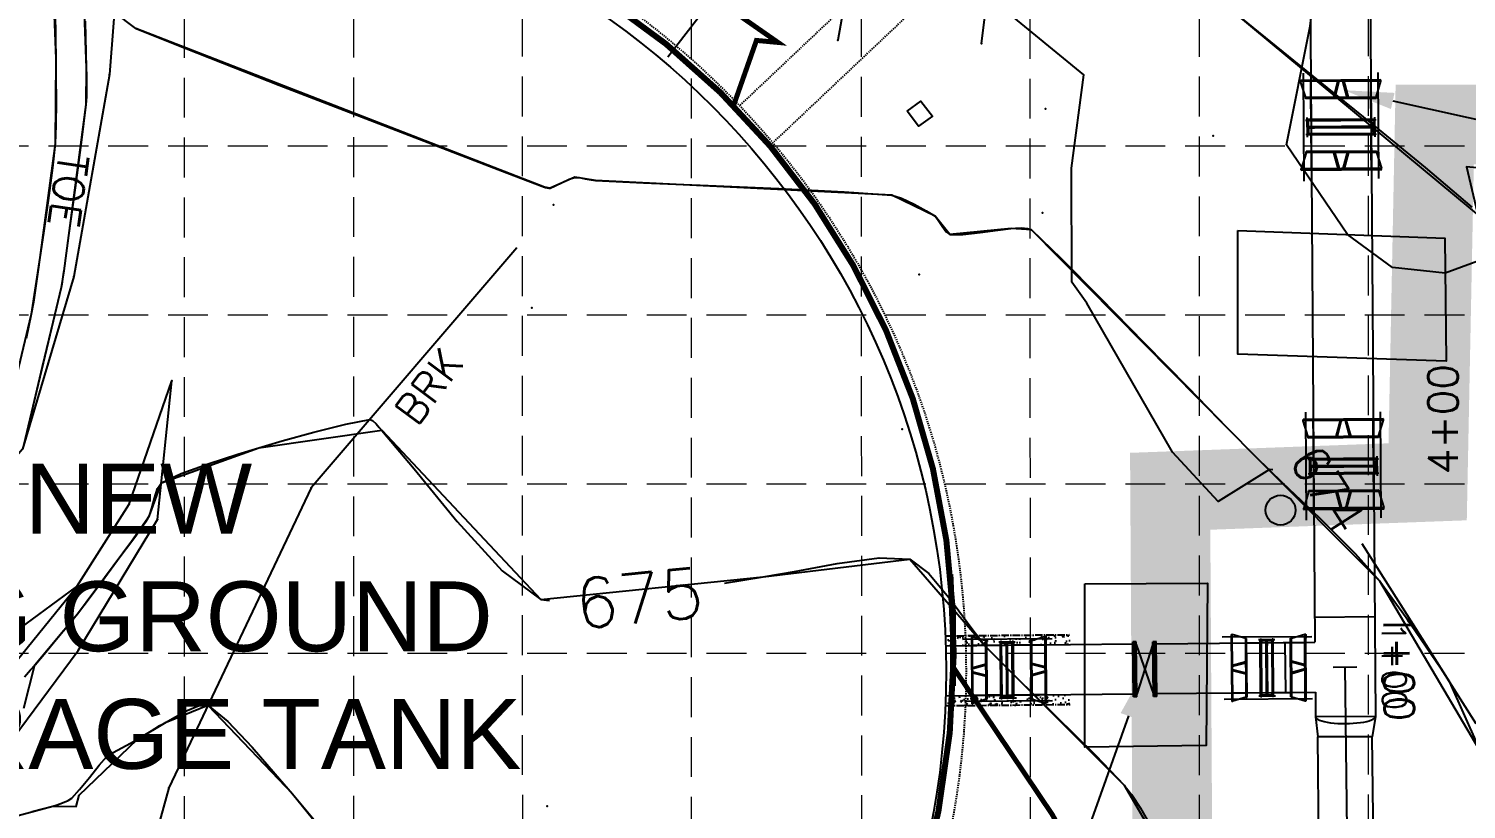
# Model space of a CAD drawing. Header units: inches. Extents: x 8056544 to 8057224, y 14638228 to 14639314.
# Drawn here: x 8057003.7 to 8057147.8, y 14638874 to 14638952.2 of the extents above; entities that cross this region are included whole.
import ezdxf
from ezdxf.enums import TextEntityAlignment as Align

# ---------------------------------------------------------------- set-up
doc = ezdxf.new("R2010")
doc.units = ezdxf.units.IN
doc.header["$MEASUREMENT"] = 0
for name, pattern in [('CENTER2', [1.125, 0.75, -0.125, 0.125, -0.125]), ('HIDDEN', [0.375, 0.25, -0.125]), ('HIDDEN2', [0.1875, 0.125, -0.0625])]:
    doc.linetypes.add(name, pattern=pattern)
for name, color, linetype in [('12INCH TANK DRAIN-TXT-DRAIN', 7, 'Continuous'), ('7MG TANK-TXT-7MG TANK20', 7, 'Continuous'), ('7MG TANK-TXT-STA-LAB', 7, 'Continuous'), ('EC', 35, 'Continuous'), ('EX-CONC', 5, 'Continuous'), ('EX-PAV-DIRT', 21, 'Continuous'), ('EX-TANK', 2, 'Continuous'), ('EX-TANK-DRAIN', 2, 'HIDDEN2'), ('EX-VAULT', 5, 'Continuous'), ('EX-YARD PIPE-blue', 5, 'Continuous'), ('EX-YARD-PIPE', 2, 'Continuous'), ('FN-6TXT', 6, 'Continuous'), ('FN-TANK-DRAIN', 2, 'HIDDEN2'), ('GRID', 254, 'HIDDEN'), ('LIMITS OF DISTURBANCE', 1, 'HIDDEN'), ('POINT', 7, 'Continuous'), ('PROPOSED PIPE', 3, 'Continuous'), ('WR-ENCSEMENT', 21, 'CENTER2')]:
    doc.layers.add(name, color=color, linetype=linetype)
doc.styles.add('20-120', font='ROMANS.shx', dxfattribs={"height": 2.4})
doc.styles.add('30-120', font='ROMANS.shx', dxfattribs={"height": 3.6})
doc.styles.add('ROMANS', font='romans.shx', dxfattribs={"height": 3})
doc.styles.get("Standard").update_dxf_attribs({"font": 'ARIAL.TTF'})

# ---------------------------------------------------------------- blocks, each defined once
blk = doc.blocks.new('lbl_tic')
blk.add_line((0, -0.04165), (0, 0.04165))

msp = doc.modelspace()

# ---------------------------------------------------------------- hatches: boundary and pattern name
at = {"layer": 'WR-ENCSEMENT', "ltscale": 50}
h = msp.add_hatch(dxfattribs=at)
h.set_pattern_fill('AR-CONC', scale=0.25, style=0)
h.set_pattern_definition([(50, (5549605.0292, 7540782.8533), (1.7931504565, -0.15688033746), [0.1875, -2.0625]), (355, (5549605.0292, 7540782.8533), (-0.34687833403, 1.88048033425), [0.15, -1.65]), (100.4514, (5549605.1786, 7540782.8403), (1.4462734543, 1.72359885515), [0.159350475, -1.75285528]), (46.1842, (5549605.0292, 7540783.3533), (2.66810262156, -0.4137975358), [0.28125, -3.09375]), (96.6356, (5549605.2515, 7540783.3188), (2.3366567639, 2.43529467725), [0.23902572, -2.6292825]), (351.1842, (5549605.0292, 7540783.3533), (2.3366548628, 2.4352965023), [0.225, -2.475]), (21, (5549605.2792, 7540783.2283), (1.4922676303, -1.00654722666), [0.1875, -2.0625]), (326, (5549605.2792, 7540783.2283), (0.6082883298, 1.8128751126), [0.15, -1.65]), (71.4514, (5549605.4035, 7540783.1444), (2.10055657145, 0.80632624177), [0.159350475, -1.75285528]), (37.5, (5549605.02915, 7540782.8533), (0.030399638293, 0.83223463458), [0, -1.63, 0, -1.675, 0, -1.65625]), (7.5, (5549605.02915, 7540782.8533), (0.65767384361, 0.98602927971), [0, -0.955, 0, -1.5925, 0, -0.63125]), (327.5, (5549604.47165, 7540782.8533), (1.33455609043, -0.056387179336), [0, -0.625, 0, -1.95, 0, -2.5875]), (317.5, (5549604.2217, 7540782.8533), (1.45796542336, 0.25026245583), [0, -0.8125, 0, -1.295, 0, -1.8375])])
h.paths.add_polyline_path([(8057108.05, 14638891.49), (8057107.2, 14638891.48), (8057104.1, 14638890.45), (8057108.06, 14638890.49)])
h.paths.add_polyline_path([(8057107.2, 14638891.48), (8057106.36, 14638891.48), (8057104.1, 14638890.45)])
h.paths.add_polyline_path([(8057106.36, 14638891.48), (8057098.79, 14638891.4), (8057099.57, 14638890.41), (8057104.1, 14638890.45)])
h.paths.add_polyline_path([(8057098.79, 14638891.4), (8057095.59, 14638891.37, -0.003126), (8057095.63, 14638890.37), (8057099.57, 14638890.41)])
h.paths.add_polyline_path([(8057104.5, 14638885.46), (8057095.63, 14638885.37, -0.003129), (8057095.59, 14638884.37), (8057105.51, 14638884.47)])
h.paths.add_polyline_path([(8057108.11, 14638885.49), (8057104.5, 14638885.46), (8057105.51, 14638884.47), (8057108.12, 14638884.49)])

# ---------------------------------------------------------------- linework, layer by layer
at = {"layer": 'EC'}
for points in [[(8057091.41, 14638988.17), (8057078.71, 14638963.52), (8057067.75, 14638949.37)], [(8057008.09, 14638985.01), (8057013.41, 14638968.81), (8057011.77, 14638947.63), (8057008.18, 14638927.39), (8057003.05, 14638910.09), (8056992.26, 14638897.53), (8056982.16, 14638891.07)], [(8057052.61, 14638930.26), (8057031.99, 14638906.21), (8057017.72, 14638876.15), (8057011.12, 14638852.16)], [(8056990.4, 14638873.05), (8056989.78, 14638880.22), (8057001.38, 14638887.52), (8057008.48, 14638896.32), (8057013.73, 14638904.56), (8057018.03, 14638916.92)], [(8056991.44, 14638860.76), (8056998.32, 14638876.07), (8057008.64, 14638889.89), (8057016.6, 14638903.02), (8057018.03, 14638916.92)], [(8056975.22, 14638895.43), (8056982.16, 14638891.07), (8056990.95, 14638887.6), (8056998.92, 14638889.31), (8057008.48, 14638896.32)]]:
    msp.add_lwpolyline(points, dxfattribs=at)
at = {"layer": 'EC', "linetype": 'Continuous'}
for points in [[(8057153.18, 14638873.14), (8057139.16, 14638896.86), (8057126.73, 14638909.3), (8057104.23, 14638932.08), (8057102.19, 14638932.21), (8057096.03, 14638931.6), (8057094.56, 14638933.44), (8057090.21, 14638935.54), (8057060.52, 14638937.01), (8057058.43, 14638937.33), (8057055.95, 14638936.25), (8057055.39, 14638936.35), (8057014.42, 14638952.23), (8057012.25, 14638953.89), (8057011.8, 14638966.62), (8057011.1, 14638969.32), (8057005.27, 14638981.11), (8057003.47, 14638984.95)], [(8057003.08, 14638978.1), (8057006.97, 14638970.24), (8057008.91, 14638962.72), (8057009.43, 14638948.3), (8057009.41, 14638944.63), (8057007.18, 14638927.95), (8057006.92, 14638926.27), (8057003.15, 14638910.41)], [(8057002.84, 14638971.16), (8057006.03, 14638958.82), (8057006.38, 14638949.19), (8057006.33, 14638940.72), (8057004.8, 14638929.3), (8057003.93, 14638923.6), (8057001.22, 14638912.21)], [(8057173.44, 14638905.84), (8057164.82, 14638917.36), (8057156.73, 14638921.83), (8057155.53, 14638923.77), (8057151.8, 14638931.26), (8057124.67, 14638953.78)], [(8057003.18, 14638884.13), (8057004.3, 14638888.47), (8057008.55, 14638893.57), (8057013.99, 14638900.87), (8057015.8, 14638903.45), (8057016.98, 14638906.71), (8057026.74, 14638910.23), (8057039.07, 14638911.97), (8057055.03, 14638895), (8057077.32, 14638897.29), (8057092.04, 14638899.05), (8057099.7, 14638890.23), (8057113.52, 14638876.4), (8057116.35, 14638871.61)], [(8056996.37, 14638871.71), (8057006.08, 14638874.3), (8057008.43, 14638874.27), (8057008.72, 14638875.41), (8057014.53, 14638880.98), (8057017.45, 14638882.73), (8057021.65, 14638884.42), (8057030.12, 14638875.55), (8057040.03, 14638863.35)]]:
    msp.add_lwpolyline(points, dxfattribs=at)
at = {"layer": 'EC', "flags": 128}
for points, elevation in [([(8057171.21, 14638916.98), (8057165.66, 14638926.96), (8057159.68, 14638933.52), (8057155.56, 14638937.65), (8057147.85, 14638938.37), (8057150.01, 14638929.3), (8057145.71, 14638927.73), (8057140.43, 14638928.29), (8057135.93, 14638931.59), (8057129.81, 14638940.57), (8057132.18, 14638952.49), (8057132.36, 14638953.86), (8057105.47, 14638975.94), (8057105.47, 14638975.95), (8057105.32, 14638976.02), (8057078.42, 14638978.9)], 673), ([(8057128.42, 14638908.02), (8057128.09, 14638908.06), (8057122.96, 14638904.83), (8057118.37, 14638909.77), (8057109.77, 14638924.7), (8057108.29, 14638926.82), (8057108.26, 14638938.23), (8057109.48, 14638947.6), (8057098.76, 14638956.41), (8057098.34, 14638958.03), (8057070.61, 14638971.74), (8057070.49, 14638971.76), (8057070.48, 14638971.73), (8057069.76, 14638970.78), (8057069.5, 14638970.13), (8057063.55, 14638962.81), (8057062.44, 14638963.09)], 674), ([(8057171.05, 14638793.73), (8057163.79, 14638827.23), (8057156.31, 14638866.41), (8057150.42, 14638877.19), (8057146.2, 14638886.73), (8057137.4, 14638900.6)], 674)]:
    msp.add_lwpolyline(points, dxfattribs=dict(at, elevation=elevation))
at = {"layer": 'EC', "const_width": 0.5, "elevation": 675, "flags": 128}
for points in [[(8057074.35, 14638944.51), (8057076.65, 14638951.05), (8057078.81, 14638950.85), (8057066.14, 14638959.67), (8057065.99, 14638959.46)], [(8057143.3, 14638784.55), (8057135.94, 14638811.57), (8057133.11, 14638826.4), (8057115.31, 14638857), (8057106.32, 14638873.45), (8057096.43, 14638888.16)]]:
    msp.add_lwpolyline(points, dxfattribs=at)
at = {"layer": 'EC'}
for points in [[(8057006.31, 14638954.01, 676), (8057006.35, 14638951.24, 676), (8057006.38, 14638949.19, 676), (8057006.38, 14638949.19, 676), (8057006.4, 14638947.39, 676), (8057006.41, 14638944.95, 676), (8057006.4, 14638942.51, 676), (8057006.33, 14638940.72, 676), (8057006.33, 14638940.72, 676), (8057006.06, 14638938.28, 676), (8057005.62, 14638935, 676), (8057005.15, 14638931.72, 676), (8057004.8, 14638929.3, 676), (8057004.8, 14638929.3, 676), (8057004.63, 14638928.09, 676), (8057004.4, 14638926.44, 676), (8057004.15, 14638924.81, 676), (8057003.93, 14638923.6, 676), (8057003.93, 14638923.6, 676), (8057003.42, 14638921.16, 676)], [(8057009.32, 14638952.99, 675), (8057009.36, 14638951.37, 675), (8057009.43, 14638948.3, 675), (8057009.43, 14638948.3, 675), (8057009.45, 14638947.52, 675), (8057009.46, 14638946.47, 675), (8057009.45, 14638945.41, 675), (8057009.41, 14638944.63, 675), (8057009.41, 14638944.63, 675), (8057008.97, 14638941.08, 675), (8057008.33, 14638936.29, 675), (8057007.67, 14638931.5, 675), (8057007.18, 14638927.95, 675), (8057007.18, 14638927.95, 675), (8057007.13, 14638927.59, 675), (8057007.07, 14638927.11, 675), (8057006.99, 14638926.62, 675), (8057006.92, 14638926.27, 675), (8057006.92, 14638926.27, 675), (8057006.13, 14638922.9, 675), (8057005.03, 14638918.34, 675), (8057003.94, 14638913.78, 675), (8057003.15, 14638910.41, 675)], [(8057124.66, 14638953.78, 673), (8057128.21, 14638950.9, 673), (8057132.99, 14638947.05, 673), (8057138.37, 14638942.7, 673), (8057143.72, 14638938.3, 673), (8057148.4, 14638934.34, 673)], [(8057014.43, 14638952.24, 674), (8057018.19, 14638950.73, 674), (8057023.11, 14638948.8, 674), (8057028.8, 14638946.58, 674), (8057034.88, 14638944.23, 674), (8057040.97, 14638941.88, 674), (8057046.67, 14638939.69, 674), (8057051.61, 14638937.79, 674), (8057055.39, 14638936.34, 674), (8057055.39, 14638936.34, 674), (8057055.51, 14638936.3, 674), (8057055.67, 14638936.26, 674), (8057055.83, 14638936.24, 674), (8057055.95, 14638936.24, 674), (8057055.95, 14638936.24, 674), (8057056.48, 14638936.47, 674), (8057057.18, 14638936.81, 674), (8057057.88, 14638937.14, 674), (8057058.42, 14638937.32, 674), (8057058.42, 14638937.32, 674), (8057058.87, 14638937.3, 674), (8057059.46, 14638937.19, 674), (8057060.06, 14638937.07, 674), (8057060.5, 14638937, 674), (8057060.5, 14638937, 674), (8057065.31, 14638936.78, 674), (8057071.82, 14638936.52, 674), (8057078.91, 14638936.22, 674), (8057085.43, 14638935.89, 674), (8057090.22, 14638935.54, 674), (8057090.22, 14638935.54, 674), (8057091.19, 14638935.24, 674), (8057092.45, 14638934.65, 674), (8057093.68, 14638933.98, 674), (8057094.56, 14638933.43, 674), (8057094.56, 14638933.43, 674), (8057094.88, 14638933.05, 674), (8057095.26, 14638932.44, 674), (8057095.66, 14638931.88, 674), (8057096.03, 14638931.6, 674), (8057096.03, 14638931.6, 674), (8057097.33, 14638931.6, 674), (8057099.09, 14638931.8, 674), (8057100.86, 14638932.04, 674), (8057102.17, 14638932.2, 674), (8057102.17, 14638932.2, 674), (8057102.63, 14638932.23, 674), (8057103.24, 14638932.25, 674), (8057103.84, 14638932.21, 674), (8057104.23, 14638932.07, 674), (8057104.23, 14638932.07, 674), (8057107.2, 14638929.19, 674), (8057111.13, 14638925.24, 674), (8057115.54, 14638920.75, 674), (8057119.93, 14638916.25, 674), (8057123.82, 14638912.26, 674), (8057126.73, 14638909.3, 674), (8057126.73, 14638909.3, 674), (8057129.42, 14638906.7, 674), (8057133.1, 14638903.2, 674), (8057136.7, 14638899.64, 674), (8057139.16, 14638896.86, 674), (8057139.16, 14638896.86, 674), (8057141.79, 14638893.21, 674), (8057145.25, 14638888.16, 674), (8057148.8, 14638882.57, 674)], [(8057003.24, 14638887.26, 675), (8057003.86, 14638887.96, 675), (8057004.31, 14638888.47, 675), (8057004.31, 14638888.47, 675), (8057005.22, 14638889.55, 675), (8057006.44, 14638891.01, 675), (8057007.66, 14638892.47, 675), (8057008.55, 14638893.57, 675), (8057008.55, 14638893.57, 675), (8057009.72, 14638895.11, 675), (8057011.29, 14638897.21, 675), (8057012.85, 14638899.31, 675), (8057014, 14638900.87, 675), (8057014, 14638900.87, 675), (8057014.4, 14638901.41, 675), (8057014.93, 14638902.14, 675), (8057015.45, 14638902.88, 675), (8057015.8, 14638903.45, 675), (8057015.8, 14638903.45, 675), (8057016.03, 14638904.17, 675), (8057016.29, 14638905.17, 675), (8057016.59, 14638906.13, 675), (8057016.98, 14638906.71, 675), (8057016.98, 14638906.71, 675), (8057018.97, 14638907.64, 675), (8057021.78, 14638908.66, 675), (8057024.63, 14638909.58, 675), (8057026.74, 14638910.23, 675), (8057026.74, 14638910.23, 675), (8057029.09, 14638910.91, 675), (8057032.27, 14638911.78, 675), (8057035.48, 14638912.58, 675), (8057037.87, 14638913.06, 675), (8057037.87, 14638913.06, 675), (8057038.16, 14638912.94, 675), (8057038.5, 14638912.62, 675), (8057038.83, 14638912.24, 675), (8057039.07, 14638911.96, 675), (8057039.07, 14638911.96, 675), (8057042.31, 14638908.12, 675), (8057046.63, 14638902.84, 675), (8057051.16, 14638897.88, 675), (8057055.03, 14638895, 675), (8057055.03, 14638895, 675), (8057055.88, 14638894.93, 675)], [(8057073.43, 14638896.66, 675), (8057077.32, 14638897.3, 675), (8057077.32, 14638897.3, 675), (8057080.47, 14638897.83, 675), (8057084.74, 14638898.62, 675), (8057088.97, 14638899.18, 675), (8057092.04, 14638899.04, 675), (8057092.04, 14638899.04, 675), (8057093.95, 14638897.61, 675), (8057096.1, 14638895.01, 675), (8057098.14, 14638892.23, 675), (8057099.7, 14638890.24, 675), (8057099.7, 14638890.24, 675), (8057102.63, 14638887.29, 675), (8057106.65, 14638883.35, 675), (8057110.65, 14638879.4, 675), (8057113.53, 14638876.41, 675), (8057113.53, 14638876.41, 675), (8057114.26, 14638875.46, 675), (8057115.16, 14638874.11, 675), (8057115.95, 14638872.71, 675)], [(8057004.01, 14638873.77, 676), (8057006.09, 14638874.3, 676), (8057006.09, 14638874.3, 676), (8057006.51, 14638874.43, 676), (8057007.07, 14638874.63, 676), (8057007.62, 14638874.87, 676), (8057007.99, 14638875.09, 676), (8057007.99, 14638875.09, 676), (8057008.77, 14638875.96, 676), (8057009.75, 14638877.18, 676), (8057010.74, 14638878.41, 676), (8057011.52, 14638879.27, 676), (8057011.52, 14638879.27, 676), (8057012.13, 14638879.68, 676), (8057013, 14638880.16, 676), (8057013.88, 14638880.62, 676), (8057014.53, 14638880.97, 676), (8057014.53, 14638880.97, 676), (8057015.15, 14638881.34, 676), (8057015.98, 14638881.86, 676), (8057016.82, 14638882.37, 676), (8057017.45, 14638882.72, 676), (8057017.45, 14638882.72, 676), (8057018.33, 14638883.21, 676), (8057019.56, 14638883.88, 676), (8057020.77, 14638884.39, 676), (8057021.64, 14638884.41, 676), (8057021.64, 14638884.41, 676), (8057023.63, 14638882.78, 676), (8057026.07, 14638880.22, 676), (8057028.4, 14638877.54, 676), (8057030.11, 14638875.55, 676), (8057030.11, 14638875.55, 676), (8057032.25, 14638872.98, 676)]]:
    msp.add_polyline3d(points, dxfattribs=at)
at = {"layer": 'EX-CONC', "color": 7, "linetype": 'Continuous', "const_width": 0.6}
msp.add_lwpolyline([(8057096.1, 14638897.53, -0.212137), (8057073.6, 14638831.71, -0.213723), (8057016.1, 14638807.25, -0.293576), (8056940.68, 14638857.75, -0.200477), (8056939.86, 14638916.22, -0.392297), (8057041.99, 14638964.47, -0.340507), (8057096.36, 14638886.36)], format="xyb", dxfattribs=at)
at = {"layer": 'EX-CONC', "color": 7, "linetype": 'Continuous'}
msp.add_lwpolyline([(8057091.77, 14638943.95), (8057093.15, 14638944.97), (8057094.31, 14638943.45), (8057092.9, 14638942.45), (8057091.77, 14638943.95)], dxfattribs=at)
msp.add_circle((8057129.21, 14638903.97), 1.5, dxfattribs=at)
at = {"layer": 'EX-PAV-DIRT'}
for points in [[(8057105.98, 14639089.96), (8057097.76, 14639073.64), (8057095.14, 14639046.89), (8057093.42, 14639017.87), (8057091.41, 14638988.17), (8057084.8, 14638951.06)], [(8057099.22, 14638950.74), (8057103.47, 14638984.3), (8057105.21, 14639017.29), (8057104.78, 14639046.62), (8057107.59, 14639068.83), (8057117.44, 14639084.29)]]:
    msp.add_lwpolyline(points, dxfattribs=at)
at = {"layer": 'EX-TANK', "color": 7, "ltscale": 50}
msp.add_circle((8057015.67, 14638887.87), 80, dxfattribs=at)
at = {"layer": 'EX-TANK-DRAIN', "color": 5}
msp.add_circle((8057015.67, 14638887.87), 82, dxfattribs=at)
at = {"layer": 'EX-VAULT', "linetype": 'Continuous'}
for points in [[(8057124.91, 14638932.01), (8057145.67, 14638931.22), (8057145.81, 14638918.89), (8057124.92, 14638919.61), (8057124.91, 14638932.01)], [(8057109.58, 14638896.58), (8057121.88, 14638896.65), (8057121.76, 14638880.37), (8057109.57, 14638880.22), (8057109.58, 14638896.58)]]:
    msp.add_lwpolyline(points, dxfattribs=at)
at = {"layer": 'EX-YARD PIPE-blue'}
for p, q in [((8057139.28, 14638947.1), (8057131.22, 14638947.04)), ((8057139.28, 14638947.1), (8057131.22, 14638947.04)), ((8057131.22, 14638946.92), (8057131.22, 14638947.04)), ((8057131.22, 14638946.92), (8057131.22, 14638947.04)), ((8057139.28, 14638946.97), (8057131.22, 14638946.92)), ((8057139.28, 14638946.97), (8057131.22, 14638946.92)), ((8057131.73, 14638945.32), (8057131.22, 14638946.92)), ((8057131.73, 14638945.32), (8057131.22, 14638946.92)), ((8057131.3, 14638947.04), (8057131.71, 14638947.05)), ((8057131.3, 14638947.04), (8057131.71, 14638947.05)), ((8057131.58, 14638936.96), (8057131.5, 14638947.78)), ((8057131.58, 14638936.96), (8057131.5, 14638947.78)), ((8057131.63, 14638947.05), (8057131.71, 14638947.05)), ((8057131.63, 14638947.05), (8057131.71, 14638947.05)), ((8057132.25, 14638947.05), (8057132.65, 14638890.74)), ((8057132.26, 14638945.32), (8057132.25, 14638946.93)), ((8057134.93, 14638946.94), (8057134.51, 14638945.34)), ((8057134.93, 14638946.94), (8057134.51, 14638945.34)), ((8057135.06, 14638946.95), (8057134.64, 14638945.34)), ((8057135.06, 14638946.95), (8057134.64, 14638945.34)), ((8057135.43, 14638946.95), (8057135.87, 14638945.34)), ((8057135.43, 14638946.95), (8057135.87, 14638945.34)), ((8057135.56, 14638946.95), (8057136, 14638945.35)), ((8057135.56, 14638946.95), (8057136, 14638945.35)), ((8057138.26, 14638947.09), (8057138.72, 14638883.3)), ((8057138.27, 14638945.36), (8057138.26, 14638946.97)), ((8057138.79, 14638945.37), (8057139.28, 14638946.97)), ((8057138.79, 14638945.37), (8057139.28, 14638946.97)), ((8057139.06, 14638937.2), (8057138.99, 14638947.84)), ((8057139.06, 14638937.2), (8057138.99, 14638947.84)), ((8057139.28, 14638946.97), (8057139.28, 14638947.1)), ((8057139.28, 14638946.97), (8057139.28, 14638947.1)), ((8057138.79, 14638945.37), (8057131.73, 14638945.32)), ((8057138.79, 14638945.37), (8057131.73, 14638945.32)), ((8057131.74, 14638945.19), (8057131.73, 14638945.32)), ((8057131.74, 14638945.19), (8057131.73, 14638945.32)), ((8057138.79, 14638945.24), (8057138.79, 14638945.37)), ((8057138.79, 14638945.24), (8057138.79, 14638945.37)), ((8057138.79, 14638945.24), (8057131.74, 14638945.19)), ((8057138.79, 14638945.24), (8057131.74, 14638945.19)), ((8057132.27, 14638943.12), (8057132.26, 14638945.19)), ((8057138.28, 14638943.16), (8057138.27, 14638945.24)), ((8057138.74, 14638943.16), (8057131.82, 14638943.11)), ((8057138.74, 14638943.16), (8057131.82, 14638943.11)), ((8057131.82, 14638942.97), (8057131.82, 14638943.11)), ((8057131.82, 14638942.97), (8057131.82, 14638943.11)), ((8057138.74, 14638943.02), (8057131.82, 14638942.97)), ((8057138.74, 14638943.02), (8057131.82, 14638942.97)), ((8057131.9, 14638941.35), (8057131.89, 14638943.32)), ((8057131.9, 14638941.35), (8057131.89, 14638943.32)), ((8057131.92, 14638942.97), (8057132.02, 14638942.83)), ((8057131.92, 14638942.97), (8057132.02, 14638942.83)), ((8057132.03, 14638941.83), (8057132.02, 14638942.83)), ((8057132.03, 14638941.83), (8057132.02, 14638942.83)), ((8057132.61, 14638942.4), (8057132.02, 14638942.4)), ((8057132.61, 14638942.4), (8057132.02, 14638942.4)), ((8057138.53, 14638942.45), (8057132.11, 14638942.4)), ((8057138.53, 14638942.45), (8057132.11, 14638942.4)), ((8057138.63, 14638943.02), (8057138.53, 14638942.87)), ((8057138.63, 14638943.02), (8057138.53, 14638942.87)), ((8057138.54, 14638941.88), (8057138.53, 14638942.87)), ((8057138.54, 14638941.88), (8057138.53, 14638942.87)), ((8057138.68, 14638941.39), (8057138.66, 14638943.37)), ((8057138.68, 14638941.39), (8057138.66, 14638943.37)), ((8057138.74, 14638943.02), (8057138.74, 14638943.16)), ((8057138.74, 14638943.02), (8057138.74, 14638943.16)), ((8057138.75, 14638941.73), (8057131.83, 14638941.69)), ((8057138.75, 14638941.73), (8057131.83, 14638941.69)), ((8057131.83, 14638941.54), (8057131.83, 14638941.69)), ((8057131.83, 14638941.54), (8057131.83, 14638941.69)), ((8057138.75, 14638941.59), (8057131.83, 14638941.54)), ((8057138.75, 14638941.59), (8057131.83, 14638941.54)), ((8057131.93, 14638941.68), (8057132.03, 14638941.83)), ((8057131.93, 14638941.68), (8057132.03, 14638941.83)), ((8057132.61, 14638942.26), (8057132.03, 14638942.26)), ((8057132.61, 14638942.26), (8057132.03, 14638942.26)), ((8057138.53, 14638942.3), (8057132.11, 14638942.26)), ((8057138.53, 14638942.3), (8057132.11, 14638942.26)), ((8057132.3, 14638939.91), (8057132.28, 14638941.55)), ((8057138.31, 14638939.95), (8057138.3, 14638941.59)), ((8057138.64, 14638941.73), (8057138.54, 14638941.88)), ((8057138.64, 14638941.73), (8057138.54, 14638941.88)), ((8057138.75, 14638941.59), (8057138.75, 14638941.73)), ((8057138.75, 14638941.59), (8057138.75, 14638941.73)), ((8057131.77, 14638939.78), (8057131.28, 14638938.17)), ((8057131.77, 14638939.78), (8057131.28, 14638938.17)), ((8057138.83, 14638939.96), (8057131.77, 14638939.91)), ((8057138.83, 14638939.96), (8057131.77, 14638939.91)), ((8057131.77, 14638939.78), (8057131.77, 14638939.91)), ((8057131.77, 14638939.78), (8057131.77, 14638939.91)), ((8057138.83, 14638939.83), (8057131.77, 14638939.78)), ((8057138.83, 14638939.83), (8057131.77, 14638939.78)), ((8057132.31, 14638938.18), (8057132.3, 14638939.79)), ((8057134.99, 14638938.2), (8057134.55, 14638939.8)), ((8057134.99, 14638938.2), (8057134.55, 14638939.8)), ((8057135.12, 14638938.2), (8057134.68, 14638939.8)), ((8057135.12, 14638938.2), (8057134.68, 14638939.8)), ((8057135.49, 14638938.2), (8057135.91, 14638939.81)), ((8057135.49, 14638938.2), (8057135.91, 14638939.81)), ((8057135.62, 14638938.2), (8057136.04, 14638939.81)), ((8057135.62, 14638938.2), (8057136.04, 14638939.81)), ((8057138.32, 14638938.22), (8057138.31, 14638939.83)), ((8057138.83, 14638939.83), (8057138.83, 14638939.96)), ((8057138.83, 14638939.83), (8057138.83, 14638939.96)), ((8057138.83, 14638939.83), (8057139.34, 14638938.23)), ((8057138.83, 14638939.83), (8057139.34, 14638938.23)), ((8057131.27, 14638938.05), (8057139.36, 14638938.11)), ((8057131.27, 14638938.05), (8057139.36, 14638938.11)), ((8057139.34, 14638938.23), (8057131.28, 14638938.17)), ((8057139.34, 14638938.23), (8057131.28, 14638938.17)), ((8057131.29, 14638938.05), (8057131.28, 14638938.17)), ((8057131.29, 14638938.05), (8057131.28, 14638938.17)), ((8057139.34, 14638938.11), (8057139.34, 14638938.23)), ((8057139.34, 14638938.11), (8057139.34, 14638938.23)), ((8057131.82, 14638902.96), (8057131.75, 14638913.79)), ((8057131.82, 14638902.96), (8057131.75, 14638913.79)), ((8057139.31, 14638903.21), (8057139.23, 14638913.84)), ((8057139.31, 14638903.21), (8057139.23, 14638913.84)), ((8057139.52, 14638913.11), (8057131.47, 14638913.05)), ((8057139.52, 14638913.11), (8057131.47, 14638913.05)), ((8057131.47, 14638912.92), (8057131.47, 14638913.05)), ((8057131.47, 14638912.92), (8057131.47, 14638913.05)), ((8057139.52, 14638912.98), (8057131.47, 14638912.92)), ((8057139.52, 14638912.98), (8057131.47, 14638912.92)), ((8057131.98, 14638911.32), (8057131.47, 14638912.92)), ((8057131.98, 14638911.32), (8057131.47, 14638912.92)), ((8057131.55, 14638913.05), (8057131.96, 14638913.05)), ((8057131.55, 14638913.05), (8057131.96, 14638913.05)), ((8057131.87, 14638913.05), (8057131.96, 14638913.05)), ((8057131.87, 14638913.05), (8057131.96, 14638913.05)), ((8057132.5, 14638911.33), (8057132.49, 14638912.93)), ((8057135.17, 14638912.95), (8057134.75, 14638911.34)), ((8057135.17, 14638912.95), (8057134.75, 14638911.34)), ((8057135.3, 14638912.95), (8057134.88, 14638911.34)), ((8057135.3, 14638912.95), (8057134.88, 14638911.34)), ((8057135.68, 14638912.95), (8057136.12, 14638911.35)), ((8057135.68, 14638912.95), (8057136.12, 14638911.35)), ((8057135.8, 14638912.95), (8057136.25, 14638911.35)), ((8057135.8, 14638912.95), (8057136.25, 14638911.35)), ((8057138.51, 14638911.37), (8057138.5, 14638912.97)), ((8057139.03, 14638911.37), (8057139.52, 14638912.98)), ((8057139.03, 14638911.37), (8057139.52, 14638912.98)), ((8057139.52, 14638912.98), (8057139.52, 14638913.11)), ((8057139.52, 14638912.98), (8057139.52, 14638913.11)), ((8057139.03, 14638911.37), (8057131.98, 14638911.32)), ((8057139.03, 14638911.37), (8057131.98, 14638911.32)), ((8057131.98, 14638911.2), (8057131.98, 14638911.32)), ((8057131.98, 14638911.2), (8057131.98, 14638911.32)), ((8057139.03, 14638911.25), (8057131.98, 14638911.2)), ((8057139.03, 14638911.25), (8057131.98, 14638911.2)), ((8057132.52, 14638909.12), (8057132.5, 14638911.2)), ((8057138.53, 14638909.16), (8057138.51, 14638911.24)), ((8057139.03, 14638911.25), (8057139.03, 14638911.37)), ((8057139.03, 14638911.25), (8057139.03, 14638911.37)), ((8057132.15, 14638907.35), (8057132.13, 14638909.33)), ((8057132.15, 14638907.35), (8057132.13, 14638909.33)), ((8057138.92, 14638907.4), (8057138.91, 14638909.37)), ((8057138.92, 14638907.4), (8057138.91, 14638909.37)), ((8057138.98, 14638909.17), (8057132.06, 14638909.12)), ((8057138.98, 14638909.17), (8057132.06, 14638909.12)), ((8057132.06, 14638908.98), (8057132.06, 14638909.12)), ((8057132.06, 14638908.98), (8057132.06, 14638909.12)), ((8057138.98, 14638909.02), (8057132.06, 14638908.98)), ((8057138.98, 14638909.02), (8057132.06, 14638908.98)), ((8057132.17, 14638908.98), (8057132.26, 14638908.83)), ((8057132.17, 14638908.98), (8057132.26, 14638908.83)), ((8057132.17, 14638907.69), (8057132.27, 14638907.84)), ((8057132.17, 14638907.69), (8057132.27, 14638907.84)), ((8057132.27, 14638907.84), (8057132.26, 14638908.83)), ((8057132.27, 14638907.84), (8057132.26, 14638908.83)), ((8057132.85, 14638908.41), (8057132.27, 14638908.41)), ((8057132.85, 14638908.41), (8057132.27, 14638908.41)), ((8057132.85, 14638908.27), (8057132.27, 14638908.26)), ((8057132.85, 14638908.27), (8057132.27, 14638908.26)), ((8057138.78, 14638908.45), (8057132.35, 14638908.41)), ((8057138.78, 14638908.45), (8057132.35, 14638908.41)), ((8057138.78, 14638908.31), (8057132.36, 14638908.26)), ((8057138.78, 14638908.31), (8057132.36, 14638908.26)), ((8057138.87, 14638909.02), (8057138.77, 14638908.88)), ((8057138.87, 14638909.02), (8057138.77, 14638908.88)), ((8057138.78, 14638907.88), (8057138.77, 14638908.88)), ((8057138.78, 14638907.88), (8057138.77, 14638908.88)), ((8057138.88, 14638907.73), (8057138.78, 14638907.88)), ((8057138.88, 14638907.73), (8057138.78, 14638907.88)), ((8057138.98, 14638909.02), (8057138.98, 14638909.17)), ((8057138.98, 14638909.02), (8057138.98, 14638909.17)), ((8057138.99, 14638907.74), (8057132.07, 14638907.69)), ((8057138.99, 14638907.74), (8057132.07, 14638907.69)), ((8057132.07, 14638907.55), (8057132.07, 14638907.69)), ((8057132.07, 14638907.55), (8057132.07, 14638907.69)), ((8057138.99, 14638907.6), (8057132.07, 14638907.55)), ((8057138.99, 14638907.6), (8057132.07, 14638907.55)), ((8057132.54, 14638905.92), (8057132.53, 14638907.55)), ((8057138.55, 14638905.96), (8057138.54, 14638907.59)), ((8057138.99, 14638907.6), (8057138.99, 14638907.74)), ((8057138.99, 14638907.6), (8057138.99, 14638907.74)), ((8057132.02, 14638905.79), (8057131.53, 14638904.18)), ((8057132.02, 14638905.79), (8057131.53, 14638904.18)), ((8057139.07, 14638905.96), (8057132.01, 14638905.91)), ((8057139.07, 14638905.96), (8057132.01, 14638905.91)), ((8057132.02, 14638905.79), (8057132.01, 14638905.91)), ((8057132.02, 14638905.79), (8057132.01, 14638905.91)), ((8057139.07, 14638905.84), (8057132.02, 14638905.79)), ((8057139.07, 14638905.84), (8057132.02, 14638905.79)), ((8057132.55, 14638904.19), (8057132.54, 14638905.79)), ((8057135.23, 14638904.21), (8057134.79, 14638905.81)), ((8057135.23, 14638904.21), (8057134.79, 14638905.81)), ((8057135.36, 14638904.21), (8057134.92, 14638905.81)), ((8057135.36, 14638904.21), (8057134.92, 14638905.81)), ((8057135.74, 14638904.21), (8057136.16, 14638905.82)), ((8057135.74, 14638904.21), (8057136.16, 14638905.82)), ((8057135.87, 14638904.21), (8057136.29, 14638905.82)), ((8057135.87, 14638904.21), (8057136.29, 14638905.82)), ((8057138.56, 14638904.23), (8057138.55, 14638905.84)), ((8057139.07, 14638905.84), (8057139.07, 14638905.96)), ((8057139.07, 14638905.84), (8057139.07, 14638905.96)), ((8057139.07, 14638905.84), (8057139.58, 14638904.24)), ((8057139.07, 14638905.84), (8057139.58, 14638904.24)), ((8057131.51, 14638904.05), (8057139.6, 14638904.11)), ((8057131.51, 14638904.05), (8057139.6, 14638904.11)), ((8057139.58, 14638904.24), (8057131.53, 14638904.18)), ((8057139.58, 14638904.24), (8057131.53, 14638904.18)), ((8057131.53, 14638904.05), (8057131.53, 14638904.18)), ((8057131.53, 14638904.05), (8057131.53, 14638904.18)), ((8057139.58, 14638904.11), (8057139.58, 14638904.24)), ((8057139.58, 14638904.11), (8057139.58, 14638904.24)), ((8057132.64, 14638893.24), (8057138.64, 14638893.3)), ((8057095.63, 14638890.37), (8057114.41, 14638890.56)), ((8057097.31, 14638891.04), (8057106.3, 14638891.1)), ((8057097.31, 14638891.04), (8057106.3, 14638891.1)), ((8057098.21, 14638891.3), (8057098.26, 14638884.57)), ((8057098.21, 14638891.3), (8057098.26, 14638884.57)), ((8057098.21, 14638891.28), (8057098.32, 14638891.28)), ((8057098.21, 14638891.28), (8057098.32, 14638891.28)), ((8057098.36, 14638884.59), (8057098.32, 14638891.28)), ((8057098.36, 14638884.59), (8057098.32, 14638891.28)), ((8057099.66, 14638890.88), (8057098.32, 14638891.28)), ((8057099.66, 14638890.88), (8057098.32, 14638891.28)), ((8057099.7, 14638885.01), (8057099.66, 14638890.88)), ((8057099.7, 14638885.01), (8057099.66, 14638890.88)), ((8057099.66, 14638890.88), (8057099.76, 14638890.88)), ((8057099.66, 14638890.88), (8057099.76, 14638890.88)), ((8057099.8, 14638885.01), (8057099.76, 14638890.88)), ((8057099.8, 14638885.01), (8057099.76, 14638890.88)), ((8057100.95, 14638890.77), (8057102.6, 14638890.78)), ((8057100.95, 14638890.77), (8057102.6, 14638890.78)), ((8057101.16, 14638885.08), (8057101.12, 14638890.83)), ((8057101.16, 14638885.08), (8057101.12, 14638890.83)), ((8057101.12, 14638890.83), (8057101.24, 14638890.83)), ((8057101.12, 14638890.83), (8057101.24, 14638890.83)), ((8057101.23, 14638890.75), (8057101.36, 14638890.66)), ((8057101.23, 14638890.75), (8057101.36, 14638890.66)), ((8057101.28, 14638885.08), (8057101.24, 14638890.83)), ((8057101.28, 14638885.08), (8057101.24, 14638890.83)), ((8057101.36, 14638890.66), (8057102.19, 14638890.67)), ((8057101.36, 14638890.66), (8057102.19, 14638890.67)), ((8057101.72, 14638890.18), (8057101.71, 14638890.67)), ((8057101.72, 14638890.18), (8057101.71, 14638890.67)), ((8057101.75, 14638885.26), (8057101.71, 14638890.59)), ((8057101.75, 14638885.26), (8057101.71, 14638890.59)), ((8057101.83, 14638890.18), (8057101.83, 14638890.67)), ((8057101.83, 14638890.18), (8057101.83, 14638890.67)), ((8057101.87, 14638885.26), (8057101.83, 14638890.6)), ((8057101.87, 14638885.26), (8057101.83, 14638890.6)), ((8057102.3, 14638890.75), (8057102.19, 14638890.67)), ((8057102.3, 14638890.75), (8057102.19, 14638890.67)), ((8057102.34, 14638885.09), (8057102.3, 14638890.84)), ((8057102.34, 14638885.09), (8057102.3, 14638890.84)), ((8057102.3, 14638890.84), (8057102.42, 14638890.84)), ((8057102.3, 14638890.84), (8057102.42, 14638890.84)), ((8057102.46, 14638885.09), (8057102.42, 14638890.84)), ((8057102.46, 14638885.09), (8057102.42, 14638890.84)), ((8057104.19, 14638885.04), (8057104.15, 14638890.91)), ((8057104.19, 14638885.04), (8057104.15, 14638890.91)), ((8057104.15, 14638890.91), (8057104.25, 14638890.91)), ((8057104.15, 14638890.91), (8057104.25, 14638890.91)), ((8057104.25, 14638890.91), (8057105.59, 14638891.33)), ((8057104.25, 14638890.91), (8057105.59, 14638891.33)), ((8057104.29, 14638885.04), (8057104.25, 14638890.91)), ((8057104.29, 14638885.04), (8057104.25, 14638890.91)), ((8057104.26, 14638890.47), (8057105.59, 14638890.48)), ((8057105.63, 14638884.64), (8057105.59, 14638891.33)), ((8057105.63, 14638884.64), (8057105.59, 14638891.33)), ((8057105.59, 14638891.33), (8057105.69, 14638891.33)), ((8057105.59, 14638891.33), (8057105.69, 14638891.33)), ((8057105.74, 14638884.64), (8057105.69, 14638891.33)), ((8057105.74, 14638884.64), (8057105.69, 14638891.33)), ((8057105.69, 14638891.27), (8057105.69, 14638890.93)), ((8057105.69, 14638891.27), (8057105.69, 14638890.93)), ((8057105.69, 14638891), (8057105.69, 14638890.93)), ((8057105.69, 14638891), (8057105.69, 14638890.93)), ((8057114.74, 14638890.76), (8057114.4, 14638890.76)), ((8057116.74, 14638890.79), (8057116.4, 14638890.78)), ((8057116.74, 14638890.58), (8057132.65, 14638890.74)), ((8057123.36, 14638891.26), (8057132.36, 14638891.32)), ((8057123.36, 14638891.26), (8057132.36, 14638891.32)), ((8057124.26, 14638891.52), (8057124.31, 14638884.79)), ((8057124.26, 14638891.52), (8057124.31, 14638884.79)), ((8057124.26, 14638891.5), (8057124.37, 14638891.5)), ((8057124.26, 14638891.5), (8057124.37, 14638891.5)), ((8057124.42, 14638884.81), (8057124.37, 14638891.5)), ((8057124.42, 14638884.81), (8057124.37, 14638891.5)), ((8057125.71, 14638891.1), (8057124.37, 14638891.5)), ((8057125.71, 14638891.1), (8057124.37, 14638891.5)), ((8057124.37, 14638890.65), (8057125.71, 14638890.66)), ((8057125.75, 14638885.23), (8057125.71, 14638891.1)), ((8057125.75, 14638885.23), (8057125.71, 14638891.1)), ((8057125.71, 14638891.1), (8057125.81, 14638891.1)), ((8057125.71, 14638891.1), (8057125.81, 14638891.1)), ((8057125.85, 14638885.23), (8057125.81, 14638891.1)), ((8057125.85, 14638885.23), (8057125.81, 14638891.1)), ((8057125.81, 14638890.66), (8057127.17, 14638890.67)), ((8057127.01, 14638890.99), (8057128.65, 14638891)), ((8057127.01, 14638890.99), (8057128.65, 14638891)), ((8057127.21, 14638885.3), (8057127.17, 14638891.05)), ((8057127.21, 14638885.3), (8057127.17, 14638891.05)), ((8057127.17, 14638891.05), (8057127.29, 14638891.05)), ((8057127.17, 14638891.05), (8057127.29, 14638891.05)), ((8057127.28, 14638890.97), (8057127.41, 14638890.88)), ((8057127.28, 14638890.97), (8057127.41, 14638890.88)), ((8057127.33, 14638885.3), (8057127.29, 14638891.05)), ((8057127.33, 14638885.3), (8057127.29, 14638891.05)), ((8057127.41, 14638890.88), (8057128.24, 14638890.89)), ((8057127.41, 14638890.88), (8057128.24, 14638890.89)), ((8057127.77, 14638890.4), (8057127.76, 14638890.89)), ((8057127.77, 14638890.4), (8057127.76, 14638890.89)), ((8057127.8, 14638885.48), (8057127.76, 14638890.81)), ((8057127.8, 14638885.48), (8057127.76, 14638890.81)), ((8057127.89, 14638890.4), (8057127.88, 14638890.89)), ((8057127.89, 14638890.4), (8057127.88, 14638890.89)), ((8057127.92, 14638885.48), (8057127.88, 14638890.82)), ((8057127.92, 14638885.48), (8057127.88, 14638890.82)), ((8057128.36, 14638890.97), (8057128.24, 14638890.89)), ((8057128.36, 14638890.97), (8057128.24, 14638890.89)), ((8057128.4, 14638885.31), (8057128.36, 14638891.06)), ((8057128.4, 14638885.31), (8057128.36, 14638891.06)), ((8057128.36, 14638891.06), (8057128.47, 14638891.06)), ((8057128.36, 14638891.06), (8057128.47, 14638891.06)), ((8057128.51, 14638885.31), (8057128.47, 14638891.06)), ((8057128.51, 14638885.31), (8057128.47, 14638891.06)), ((8057128.48, 14638890.68), (8057130.2, 14638890.69)), ((8057129.65, 14638890.71), (8057129.69, 14638885.71)), ((8057130.24, 14638885.26), (8057130.2, 14638891.13)), ((8057130.24, 14638885.26), (8057130.2, 14638891.13)), ((8057130.2, 14638891.13), (8057130.31, 14638891.13)), ((8057130.2, 14638891.13), (8057130.31, 14638891.13)), ((8057130.31, 14638891.13), (8057131.64, 14638891.55)), ((8057130.31, 14638891.13), (8057131.64, 14638891.55)), ((8057130.35, 14638885.26), (8057130.31, 14638891.13)), ((8057130.35, 14638885.26), (8057130.31, 14638891.13)), ((8057130.31, 14638890.69), (8057131.64, 14638890.7)), ((8057131.68, 14638884.86), (8057131.64, 14638891.55)), ((8057131.68, 14638884.86), (8057131.64, 14638891.55)), ((8057131.64, 14638891.55), (8057131.74, 14638891.55)), ((8057131.64, 14638891.55), (8057131.74, 14638891.55)), ((8057131.79, 14638884.86), (8057131.74, 14638891.55)), ((8057131.79, 14638884.86), (8057131.74, 14638891.55)), ((8057131.74, 14638891.49), (8057131.74, 14638891.15)), ((8057131.74, 14638891.49), (8057131.74, 14638891.15)), ((8057131.74, 14638891.22), (8057131.74, 14638891.15)), ((8057131.74, 14638891.22), (8057131.74, 14638891.15)), ((8057098.32, 14638890.43), (8057099.66, 14638890.44)), ((8057099.76, 14638890.44), (8057101.12, 14638890.45)), ((8057102.43, 14638890.46), (8057104.15, 14638890.47)), ((8057098.34, 14638888.2), (8057099.67, 14638888.57)), ((8057098.34, 14638888.2), (8057099.67, 14638888.57)), ((8057098.34, 14638888.1), (8057099.67, 14638888.46)), ((8057098.34, 14638888.1), (8057099.67, 14638888.46)), ((8057098.34, 14638887.78), (8057099.68, 14638887.44)), ((8057098.34, 14638887.78), (8057099.68, 14638887.44)), ((8057098.34, 14638887.68), (8057099.68, 14638887.33)), ((8057098.34, 14638887.68), (8057099.68, 14638887.33)), ((8057105.61, 14638888.25), (8057104.27, 14638888.6)), ((8057105.61, 14638888.25), (8057104.27, 14638888.6)), ((8057105.61, 14638888.15), (8057104.27, 14638888.5)), ((8057105.61, 14638888.15), (8057104.27, 14638888.5)), ((8057105.61, 14638887.84), (8057104.28, 14638887.47)), ((8057105.61, 14638887.84), (8057104.28, 14638887.47)), ((8057105.61, 14638887.73), (8057104.28, 14638887.36)), ((8057105.61, 14638887.73), (8057104.28, 14638887.36)), ((8057124.39, 14638888.42), (8057125.72, 14638888.79)), ((8057124.39, 14638888.42), (8057125.72, 14638888.79)), ((8057124.39, 14638888.32), (8057125.72, 14638888.68)), ((8057124.39, 14638888.32), (8057125.72, 14638888.68)), ((8057124.39, 14638888), (8057125.73, 14638887.66)), ((8057124.39, 14638888), (8057125.73, 14638887.66)), ((8057124.39, 14638887.9), (8057125.73, 14638887.55)), ((8057124.39, 14638887.9), (8057125.73, 14638887.55)), ((8057131.66, 14638888.47), (8057130.32, 14638888.82)), ((8057131.66, 14638888.47), (8057130.32, 14638888.82)), ((8057131.66, 14638888.37), (8057130.32, 14638888.72)), ((8057131.66, 14638888.37), (8057130.32, 14638888.72)), ((8057131.66, 14638888.06), (8057130.33, 14638887.69)), ((8057131.66, 14638888.06), (8057130.33, 14638887.69)), ((8057131.66, 14638887.95), (8057130.33, 14638887.58)), ((8057131.66, 14638887.95), (8057130.33, 14638887.58)), ((8057095.63, 14638885.37), (8057114.47, 14638885.56)), ((8057097.51, 14638884.82), (8057106.35, 14638884.88)), ((8057097.51, 14638884.82), (8057106.35, 14638884.88)), ((8057098.36, 14638885.44), (8057099.69, 14638885.45)), ((8057099.7, 14638885.01), (8057098.36, 14638884.59)), ((8057099.7, 14638885.01), (8057098.36, 14638884.59)), ((8057099.7, 14638885.01), (8057099.8, 14638885.01)), ((8057099.7, 14638885.01), (8057099.8, 14638885.01)), ((8057099.8, 14638885.45), (8057101.16, 14638885.46)), ((8057100.99, 14638885.14), (8057102.64, 14638885.15)), ((8057100.99, 14638885.14), (8057102.64, 14638885.15)), ((8057101.16, 14638885.08), (8057101.28, 14638885.08)), ((8057101.16, 14638885.08), (8057101.28, 14638885.08)), ((8057101.27, 14638885.17), (8057101.39, 14638885.25)), ((8057101.27, 14638885.17), (8057101.39, 14638885.25)), ((8057101.39, 14638885.25), (8057102.22, 14638885.26)), ((8057101.39, 14638885.25), (8057102.22, 14638885.26)), ((8057102.34, 14638885.18), (8057102.22, 14638885.26)), ((8057102.34, 14638885.18), (8057102.22, 14638885.26)), ((8057102.34, 14638885.09), (8057102.46, 14638885.09)), ((8057102.34, 14638885.09), (8057102.46, 14638885.09)), ((8057102.46, 14638885.47), (8057104.19, 14638885.48)), ((8057104.19, 14638885.04), (8057104.29, 14638885.04)), ((8057104.19, 14638885.04), (8057104.29, 14638885.04)), ((8057104.29, 14638885.48), (8057105.63, 14638885.49)), ((8057104.29, 14638885.04), (8057105.63, 14638884.64)), ((8057104.29, 14638885.04), (8057105.63, 14638884.64)), ((8057114.81, 14638885.26), (8057114.47, 14638885.26)), ((8057116.81, 14638885.29), (8057116.47, 14638885.28)), ((8057116.8, 14638885.58), (8057132.7, 14638885.74)), ((8057123.56, 14638885.04), (8057132.4, 14638885.1)), ((8057123.56, 14638885.04), (8057132.4, 14638885.1)), ((8057124.31, 14638884.81), (8057124.42, 14638884.81)), ((8057124.31, 14638884.81), (8057124.42, 14638884.81)), ((8057124.41, 14638885.66), (8057125.74, 14638885.67)), ((8057125.75, 14638885.23), (8057124.42, 14638884.81)), ((8057125.75, 14638885.23), (8057124.42, 14638884.81)), ((8057125.75, 14638885.23), (8057125.85, 14638885.23)), ((8057125.75, 14638885.23), (8057125.85, 14638885.23)), ((8057125.85, 14638885.67), (8057127.21, 14638885.68)), ((8057127.04, 14638885.36), (8057128.69, 14638885.37)), ((8057127.04, 14638885.36), (8057128.69, 14638885.37)), ((8057127.21, 14638885.3), (8057127.33, 14638885.3)), ((8057127.21, 14638885.3), (8057127.33, 14638885.3)), ((8057127.32, 14638885.39), (8057127.45, 14638885.47)), ((8057127.32, 14638885.39), (8057127.45, 14638885.47)), ((8057127.45, 14638885.47), (8057128.28, 14638885.48)), ((8057127.45, 14638885.47), (8057128.28, 14638885.48)), ((8057128.4, 14638885.4), (8057128.28, 14638885.48)), ((8057128.4, 14638885.4), (8057128.28, 14638885.48)), ((8057128.4, 14638885.31), (8057128.51, 14638885.31)), ((8057128.4, 14638885.31), (8057128.51, 14638885.31)), ((8057128.51, 14638885.69), (8057130.24, 14638885.7)), ((8057130.24, 14638885.26), (8057130.35, 14638885.26)), ((8057130.24, 14638885.26), (8057130.35, 14638885.26)), ((8057130.34, 14638885.7), (8057131.68, 14638885.71)), ((8057130.35, 14638885.26), (8057131.68, 14638884.86)), ((8057130.35, 14638885.26), (8057131.68, 14638884.86)), ((8057131.68, 14638884.86), (8057131.79, 14638884.86)), ((8057131.68, 14638884.86), (8057131.79, 14638884.86)), ((8057132.7, 14638885.74), (8057132.72, 14638883.25)), ((8057098.26, 14638884.59), (8057098.36, 14638884.59)), ((8057098.26, 14638884.59), (8057098.36, 14638884.59)), ((8057105.63, 14638884.64), (8057105.74, 14638884.64)), ((8057105.63, 14638884.64), (8057105.74, 14638884.64))]:
    msp.add_line(p, q, dxfattribs=at)
at = {"layer": 'EX-YARD PIPE-blue', "ltscale": 50}
for p, q in [((8057114.47, 14638885.26, 152.76), (8057114.4, 14638890.76, -152.77)), ((8057114.64, 14638885.26, 152.76), (8057114.57, 14638890.76, -152.76)), ((8057114.73, 14638890.51), (8057116.47, 14638885.54)), ((8057114.81, 14638885.26, 152.76), (8057114.74, 14638890.76, -152.76)), ((8057116.41, 14638890.53, -138.84), (8057114.8, 14638885.51)), ((8057116.47, 14638885.28, 152.78), (8057116.4, 14638890.78, -152.75)), ((8057116.64, 14638885.29, 152.76), (8057116.57, 14638890.79, -152.76)), ((8057116.81, 14638885.29, 152.75), (8057116.74, 14638890.79, -152.78))]:
    msp.add_line(p, q, dxfattribs=at)
at = {"layer": 'EX-YARD PIPE-blue'}
msp.add_ellipse((8057135.72, 14638883.28), major_axis=(-3, -0.02), ratio=0.234388, start_param=0, end_param=3.14161, dxfattribs=at)
at = {"layer": 'EX-YARD-PIPE', "color": 7}
for p, q in [((8057131.49, 14639052.81), (8057132.25, 14638947.05)), ((8057137.49, 14639052.85), (8057138.26, 14638947.09))]:
    msp.add_line(p, q, dxfattribs=at)
at = {"layer": 'FN-6TXT', "color": 7, "ltscale": 50}
for points in [[(8057140.46, 14638944.98), (8057185.79, 14638934.97), (8057185.79, 14638928.61)], [(8057113.96, 14638883.35), (8057098.05, 14638838.68), (8057098.05, 14638829.65)]]:
    msp.add_lwpolyline(points, dxfattribs=at)
for points in [[(8057140.28, 14638944.17), (8057135.57, 14638946.06), (8057140.64, 14638945.79)], [(8057113.17, 14638883.63), (8057115.64, 14638888.06), (8057114.74, 14638883.07)]]:
    msp.add_solid(points, dxfattribs=at)
at = {"layer": 'FN-TANK-DRAIN', "color": 5}
for points in [[(8057154.89, 14639081.26), (8057146.27, 14639075.76), (8057146.91, 14639012.46), (8057074.96, 14638944.51)], [(8057157.58, 14639077.05), (8057151.3, 14639073.04), (8057151.93, 14639010.32), (8057078.39, 14638940.88)]]:
    msp.add_lwpolyline(points, dxfattribs=at)
at = {"layer": 'GRID', "color": 252, "linetype": 'HIDDEN', "lineweight": 0, "ltscale": 16}
for p, q in [((8057019.28, 14638313.31), (8057019.28, 14639296.42)), ((8057036.31, 14638313.35), (8057036.23, 14639296.42)), ((8057053.24, 14638313.43), (8057053.18, 14639296.42)), ((8057070.17, 14638313.23), (8057070.13, 14639296.42)), ((8057087.28, 14638313.39), (8057087.15, 14639296.8)), ((8057104.14, 14638313.21), (8057104.1, 14639296.8)), ((8057121.1, 14638313.42), (8057121.05, 14639296.8)), ((8057138.08, 14638313.48), (8057138, 14639296.8)), ((8056561.65, 14638940.49), (8057205.72, 14638940.49)), ((8056561.65, 14638923.55), (8057205.72, 14638923.55)), ((8056561.65, 14638906.6), (8057205.72, 14638906.6)), ((8056561.65, 14638889.65), (8057205.72, 14638889.65))]:
    msp.add_line(p, q, dxfattribs=at)
at = {"layer": 'LIMITS OF DISTURBANCE', "ltscale": 100, "const_width": 8}
msp.add_lwpolyline([(8057144.67, 14638942.63), (8057161.73, 14638942.63), (8057163.77, 14638816.49), (8057147.4, 14638813.08), (8057147.4, 14638789.22), (8056939.31, 14638643.16), (8056921.58, 14638658.16), (8056901.8, 14638643.16, -1.150358), (8056815.73, 14638850.36), (8056815.95, 14638895.34), (8056865.2, 14638896.3), (8056865.2, 14638880.04), (8056885.76, 14638880.04), (8056912.06, 14638867.14), (8056907.75, 14638858.06), (8056923.05, 14638848.5), (8056912.34, 14638833.36), (8056919.83, 14638827.33, -0.136349), (8056952.7, 14638777.28), (8057118.62, 14638826.51), (8057118.14, 14638905.86), (8057143.96, 14638906.81)], format="xyb", close=True, dxfattribs=at)
at = {"layer": 'POINT'}
for p in [(8057084.8, 14638951.06, 673.66), (8057099.22, 14638950.74, 673.48), (8057011.77, 14638947.63, 674.24), (8057105.65, 14638944.21, 673.44), (8057122.46, 14638941.48, 673.23), (8057056.29, 14638934.56, 674.06), (8057105.33, 14638933.77, 673.94), (8057008.18, 14638927.39, 674.58), (8057092.98, 14638927.6, 674.18), (8057054.14, 14638924.24, 674.36), (8057018.03, 14638916.92, 674.5), (8057091.27, 14638912.09, 674.71), (8057031.99, 14638906.21, 675.3), (8057013.73, 14638904.56, 674.53), (8057016.6, 14638903.02, 675.18), (8057008.48, 14638896.32, 674.62), (8057008.64, 14638889.89, 675.51), (8057017.72, 14638876.15, 676.27), (8057055.65, 14638874.31, 675.45)]:
    msp.add_point(p, dxfattribs=at)
at = {"layer": 'PROPOSED PIPE', "color": 7}
for p, q in [((8057138.72, 14638883.28), (8057132.72, 14638883.25)), ((8057138.72, 14638883.3), (8057138.41, 14638881.25)), ((8057132.72, 14638883.25), (8057132.95, 14638881.25)), ((8057133.13, 14638859.73), (8057132.95, 14638881.25)), ((8057138.41, 14638881.25), (8057132.95, 14638881.25)), ((8057138.63, 14638859.8), (8057138.41, 14638881.25))]:
    msp.add_line(p, q, dxfattribs=at)
msp.add_lwpolyline([(8057135.67, 14638888.26), (8057136.75, 14638798.14), (8056937.74, 14638657.51), (8056922.97, 14638670.99)], dxfattribs=at)
at = {"layer": 'WR-ENCSEMENT', "color": 7}
for p, q in [((8057095.59, 14638891.37), (8057108.05, 14638891.49)), ((8057095.59, 14638884.37), (8057108.12, 14638884.49))]:
    msp.add_line(p, q, dxfattribs=at)

# ---------------------------------------------------------------- block references
at = {"layer": '7MG TANK-TXT-7MG TANK20', "ltscale": 50, "xscale": 28.81152461025259, "yscale": 28.81152461003512, "zscale": 28.81152460984394, "rotation": 270.6885082263253}
msp.add_blockref('lbl_tic', (8057135.67, 14638888.26), dxfattribs=at)
at = {"layer": '7MG TANK-TXT-STA-LAB', "ltscale": 50, "xscale": 28.81152461025259, "yscale": 28.81152461003512, "zscale": 28.81152460984394, "rotation": 270.6885082263253}
msp.add_blockref('lbl_tic', (8057135.67, 14638888.26), dxfattribs=at)

# ---------------------------------------------------------------- texts
at = {"layer": '12INCH TANK DRAIN-TXT-DRAIN', "ltscale": 50, "style": '30-120'}
msp.add_text('4+00', height=3, rotation=90, dxfattribs=at).set_placement((8057147.9, 14638913.08), align=Align.BOTTOM_CENTER)
at = {"layer": '7MG TANK-TXT-7MG TANK20', "ltscale": 50, "style": '20-120'}
msp.add_text('1+00', height=2.4, rotation=270.6885, dxfattribs=at).set_placement((8057138.67, 14638888.3), align=Align.BOTTOM_CENTER)
at = {"layer": '7MG TANK-TXT-STA-LAB', "ltscale": 50, "style": '20-120'}
msp.add_text('1+00', height=3, rotation=270.6885, dxfattribs=at).set_placement((8057138.67, 14638888.3), align=Align.BOTTOM_CENTER)
at = {"layer": 'EC', "style": 'ROMANS'}
for s, height, rotation, p in [('TOE', 3, 261.9227, (8057006.69, 14638939.82)), ('BRK', 3, 53.124, (8057042.57, 14638912.23)), ('675', 5, 5.6076, (8057058.74, 14638892.03, 675))]:
    msp.add_text(s, height=height, rotation=rotation, dxfattribs=at).set_placement(p)
at = {"layer": 'EC', "ltscale": 50, "insert": (8057133.95, 14638906.03, 674), "char_height": 3.6, "attachment_point": 5, "rotation": 302.4067, "style": '30-120'}
msp.add_mtext('{674}', dxfattribs=at)
at = {"layer": 'FN-6TXT', "color": 7}
for s, p in [('NEW', (8057003.26, 14638901.62)), ('4 MG GROUND ', (8056980.14, 14638889.83)), ('STORAGE TANK', (8056976.47, 14638878.04))]:
    msp.add_text(s, height=7, dxfattribs=at).set_placement(p)

doc.saveas('drawing.dxf')
